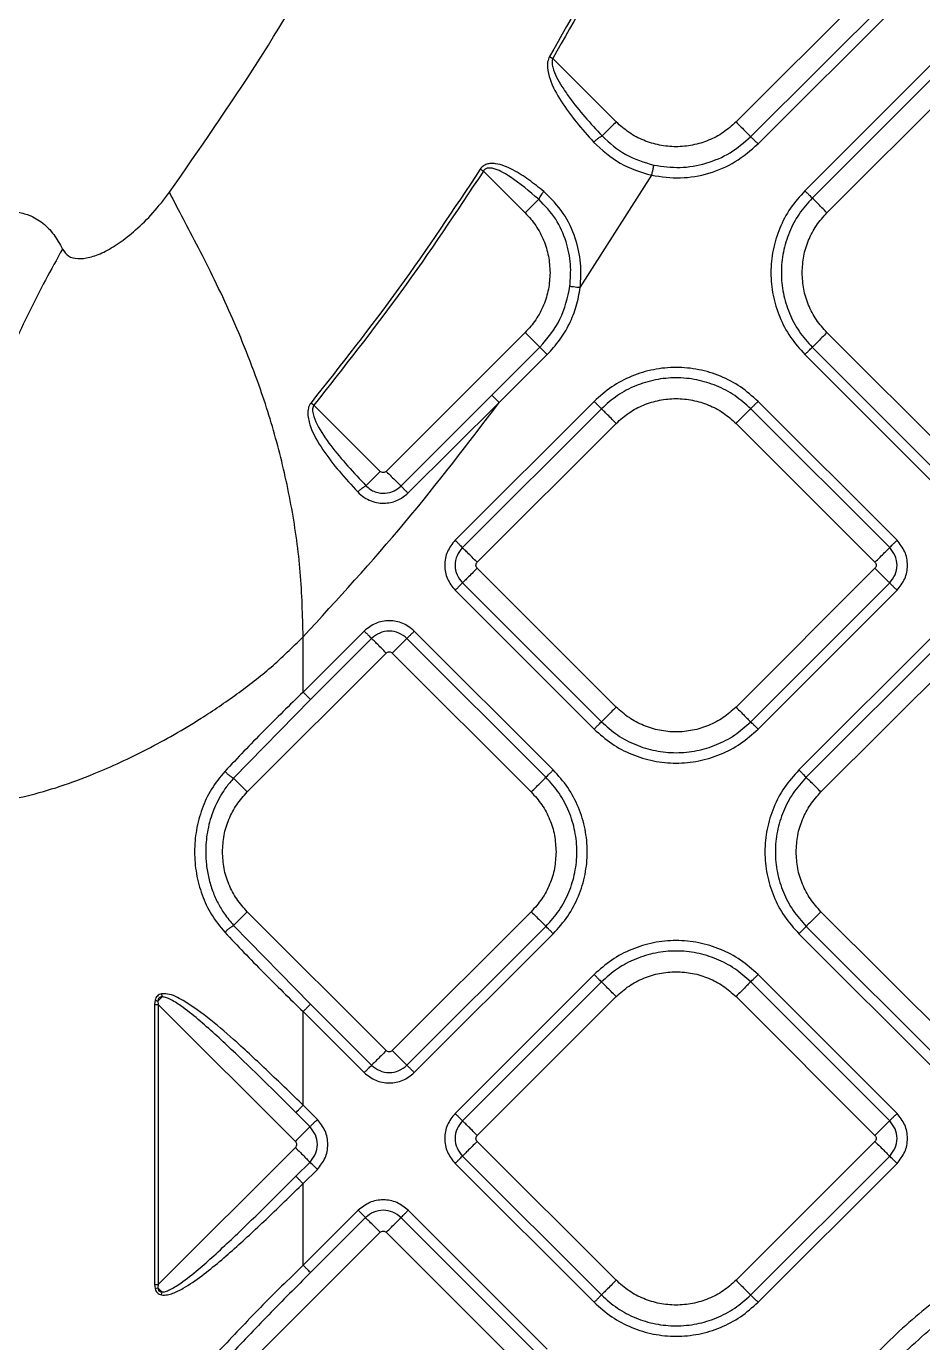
# Model space of a CAD drawing. Extents: x 939 to 1039, y 781 to 934.
# Drawn here: x 976.59 to 980.84, y 843.07 to 849.31 of the extents above; entities that cross this region are included whole.
import ezdxf

# ---------------------------------------------------------------- set-up
doc = ezdxf.new("R2010")
doc.units = 0
doc.header["$MEASUREMENT"] = 0
doc.layers.add('1', color=4, linetype='Continuous')

# ---------------------------------------------------------------- blocks, each defined once
blk = doc.blocks.new('Envoy')
at = {"layer": '1', "color": 3, "linetype": 'Continuous', "lineweight": 25}
for p, q in [((41.9641, 50.3456), (41.3052, 49.6867)), ((41.375, 49.617), (42.0338, 50.2758)), ((41.4098, 49.5822), (42.0686, 50.241)), ((40.421, 49.9966), (40.4362, 49.9877)), ((40.7371, 49.6867), (40.4362, 49.9877)), ((42.2907, 50.0189), (41.6319, 49.3601)), ((42.3256, 49.9841), (41.6667, 49.3253)), ((41.7364, 49.2555), (42.3953, 49.9144)), ((40.3059, 49.2555), (40.1079, 49.4535)), ((40.5669, 48.901), (40.9057, 49.4334)), ((40.3059, 48.6874), (39.647, 48.0285)), ((42.3953, 48.0286), (41.7364, 48.6874)), ((40.1479, 48.3899), (40.3756, 48.6176)), ((41.6667, 48.6177), (42.3256, 47.9588)), ((40.1827, 48.3551), (40.4105, 48.5828)), ((41.6319, 48.5828), (42.2907, 47.924)), ((39.2904, 48.3544), (39.3041, 48.3433)), ((39.6188, 48.0285), (39.3041, 48.3433)), ((39.7167, 47.9589), (40.1479, 48.3899)), ((39.75, 47.9254), (40.1827, 48.3551)), ((40.6325, 48.3608), (39.9737, 47.7019)), ((42.0686, 47.7019), (41.4098, 48.3608)), ((40.6674, 48.3259), (40.0085, 47.6671)), ((42.0338, 47.6671), (41.3749, 48.3259)), ((40.0782, 47.5973), (40.7371, 48.2562)), ((41.3052, 48.2562), (41.964, 47.5973)), ((40.7371, 46.9102), (40.0782, 47.5691)), ((41.964, 47.5691), (41.3052, 46.9102)), ((40.0085, 47.4993), (40.6674, 46.8405)), ((41.3749, 46.8405), (42.0338, 47.4993)), ((39.9737, 47.4645), (40.6325, 46.8056)), ((41.4098, 46.8056), (42.0686, 47.4645)), ((39.5427, 47.2709), (39.2532, 46.9815)), ((39.2532, 46.9815), (39.2532, 47.2433)), ((39.5776, 47.2361), (39.2881, 46.9466)), ((40.4041, 46.5773), (39.7453, 47.2361)), ((40.439, 46.6121), (39.7802, 47.2709)), ((42.2622, 47.2709), (41.6034, 46.6121)), ((42.297, 47.2361), (41.6382, 46.5772)), ((38.9884, 46.5075), (39.6473, 47.1664)), ((39.6756, 47.1664), (40.3344, 46.5075)), ((41.7079, 46.5075), (42.3668, 47.1663)), ((39.2881, 46.9466), (38.9234, 46.5726)), ((39.6473, 45.2806), (38.9884, 45.9394)), ((40.3344, 45.9394), (39.6756, 45.2806)), ((42.3668, 45.2805), (41.7079, 45.9394)), ((38.9234, 45.8744), (39.2881, 45.5003)), ((39.7453, 45.2108), (40.4041, 45.8697)), ((41.6382, 45.8696), (42.297, 45.2108)), ((39.7802, 45.176), (40.439, 45.8348)), ((41.6034, 45.8348), (42.2622, 45.176)), ((40.6325, 45.6413), (39.9737, 44.9825)), ((40.6674, 45.6064), (40.0086, 44.9476)), ((42.0338, 44.9476), (41.375, 45.6064)), ((42.0686, 44.9825), (41.4098, 45.6413)), ((38.5647, 45.5157), (38.5847, 45.5357)), ((40.0783, 44.8778), (40.7371, 45.5367)), ((41.3052, 45.5367), (41.9641, 44.8778)), ((38.5509, 45.5195), (38.5486, 45.4992)), ((38.5486, 45.4992), (38.5486, 44.1712)), ((38.5486, 45.4992), (38.5662, 45.4992)), ((38.5509, 45.5195), (38.5647, 45.5157)), ((38.5647, 45.5157), (38.5662, 45.4992)), ((38.5662, 45.4992), (38.5662, 44.1712)), ((39.2161, 44.8493), (38.5662, 45.4992)), ((39.2881, 45.5003), (39.5776, 45.2108)), ((39.2532, 45.0213), (39.2532, 45.4655)), ((39.2532, 45.4655), (39.5427, 45.176)), ((39.2858, 44.9191), (39.2184, 44.9865)), ((39.3206, 44.9539), (39.2532, 45.0213)), ((40.7371, 44.1907), (40.0783, 44.8496)), ((41.9641, 44.8496), (41.3052, 44.1907)), ((39.2161, 44.8211), (38.5662, 44.1712)), ((39.2184, 44.6839), (39.2858, 44.7513)), ((39.9737, 44.745), (40.6325, 44.0862)), ((40.0086, 44.7798), (40.6674, 44.121)), ((41.375, 44.121), (42.0338, 44.7798)), ((41.4098, 44.0862), (42.0686, 44.745)), ((39.2532, 44.6491), (39.3206, 44.7165)), ((39.2532, 44.262), (39.2532, 44.6491)), ((39.5142, 44.5229), (39.2532, 44.262)), ((39.549, 44.4881), (39.2881, 44.2271)), ((40.3756, 43.8292), (39.7168, 44.4881)), ((40.4105, 43.8641), (39.7517, 44.5229)), ((38.9599, 43.7595), (39.6188, 44.4183)), ((39.647, 44.4183), (40.3059, 43.7595)), ((38.5486, 44.1712), (38.5509, 44.1509)), ((38.5486, 44.1712), (38.5662, 44.1712)), ((38.5662, 44.1712), (38.5647, 44.1547)), ((38.5509, 44.1509), (38.5647, 44.1547)), ((38.5647, 44.1547), (38.5847, 44.1347)), ((38.5817, 44.121), (38.5847, 44.1347))]:
    blk.add_line(p, q, dxfattribs=at)
for radius in [1.7912, 1.7467]:
    blk.add_circle((43.7375, 42.346), radius, dxfattribs=at)
for points, knots in [([(38.6197, 49.3531), (38.7618, 49.5576), (39.0472, 49.9685), (39.4283, 50.6195), (39.7805, 51.294), (40.1023, 51.9914), (40.4281, 52.7831), (40.7485, 53.6727), (41.0592, 54.6609), (41.236, 55.332), (41.3248, 55.6692)], [0, 0, 0, 0, 0.108159, 0.217286, 0.327415, 0.438561, 0.550697, 0.698969, 0.848773, 1, 1, 1, 1]), ([(41.035, 51.1569), (40.9385, 50.9602), (40.7458, 50.5671), (40.5292, 50.1867), (40.421, 49.9966)], [0, 0, 0, 0, 0.500261, 1, 1, 1, 1]), ([(41.0508, 51.1493), (40.953, 50.9497), (40.76, 50.5562), (40.5431, 50.1754), (40.4362, 49.9877)], [0, 0, 0, 0, 0.507087, 1, 1, 1, 1]), ([(40.421, 49.9966), (40.4175, 49.9883), (40.4105, 49.9714), (40.4108, 49.934), (40.427, 49.8688), (40.4748, 49.782), (40.5471, 49.6842), (40.6024, 49.6221), (40.6303, 49.5908)], [0, 0, 0, 0, 0.054885, 0.111491, 0.229885, 0.479936, 0.738247, 1, 1, 1, 1]), ([(40.4362, 49.9877), (40.4353, 49.985), (40.4333, 49.9792), (40.4326, 49.9649), (40.4375, 49.9369), (40.4541, 49.8981), (40.4811, 49.8511), (40.525, 49.7878), (40.5884, 49.7096), (40.6428, 49.6501), (40.6704, 49.62)], [0, 0, 0, 0, 0.018781, 0.040386, 0.094465, 0.208059, 0.323375, 0.460659, 0.727252, 1, 1, 1, 1]), ([(40.7371, 49.6867), (40.7298, 49.6795), (40.7153, 49.6649), (40.6956, 49.6453), (40.6795, 49.6291), (40.6734, 49.623), (40.6704, 49.62)], [0, 0, 0, 0, 0.2499975, 0.4999956, 0.7499987, 1, 1, 1, 1]), ([(41.3052, 49.6867), (41.2856, 49.6692), (41.2463, 49.6341), (41.1758, 49.5974), (41.1001, 49.5742), (41.0212, 49.5665), (40.9423, 49.5742), (40.8666, 49.5974), (40.7961, 49.6341), (40.7568, 49.6692), (40.7371, 49.6867)], [0, 0, 0, 0, 0.125, 0.25, 0.375, 0.5, 0.624999, 0.75, 0.875, 1, 1, 1, 1]), ([(41.3052, 49.6867), (41.3135, 49.6785), (41.3301, 49.6619), (41.3517, 49.6402), (41.3683, 49.6236), (41.3728, 49.6192), (41.375, 49.617)], [0, 0, 0, 0, 0.250001, 0.499996, 0.749991, 1, 1, 1, 1]), ([(40.6303, 49.5908), (40.6342, 49.5943), (40.6422, 49.6014), (40.6538, 49.6103), (40.6639, 49.6172), (40.6682, 49.6191), (40.6704, 49.62)], [0, 0, 0, 0, 0.250001, 0.500005, 0.75002, 1, 1, 1, 1]), ([(40.6303, 49.5908), (40.67, 49.554), (40.7493, 49.4807), (40.8536, 49.4492), (40.9057, 49.4334)], [0, 0, 0, 0, 0.501149, 1, 1, 1, 1]), ([(40.6704, 49.62), (40.7059, 49.5875), (40.777, 49.5226), (40.8697, 49.4953), (40.916, 49.4816)], [0, 0, 0, 0, 0.500643, 1, 1, 1, 1]), ([(40.916, 49.4816), (40.9573, 49.4758), (41.0399, 49.4642), (41.164, 49.4865), (41.2804, 49.5351), (41.3434, 49.5897), (41.375, 49.617)], [0, 0, 0, 0, 0.25, 0.5, 0.75, 1, 1, 1, 1]), ([(41.4098, 49.5822), (41.4057, 49.5863), (41.3974, 49.5946), (41.3866, 49.6054), (41.3783, 49.6137), (41.3761, 49.6159), (41.375, 49.617)], [0, 0, 0, 0, 0.250008, 0.500003, 0.749999, 1, 1, 1, 1]), ([(40.9057, 49.4334), (40.951, 49.427), (41.0418, 49.4143), (41.1781, 49.4388), (41.3059, 49.4922), (41.3752, 49.5522), (41.4098, 49.5822)], [0, 0, 0, 0, 0.2499998, 0.5000002, 0.7499995, 1, 1, 1, 1]), ([(40.3937, 49.357), (40.3705, 49.3756), (40.3237, 49.413), (40.2492, 49.4607), (40.1875, 49.4872), (40.144, 49.4901), (40.1236, 49.4869), (40.1052, 49.4782), (40.0971, 49.468), (40.0931, 49.463)], [0, 0, 0, 0, 0.254848, 0.512242, 0.769457, 0.832031, 0.891749, 0.947448, 1, 1, 1, 1]), ([(40.37, 49.3196), (40.3263, 49.3569), (40.2619, 49.4121), (40.183, 49.4584), (40.1457, 49.4679), (40.1317, 49.4684), (40.1222, 49.4662), (40.1162, 49.4633), (40.1112, 49.459), (40.109, 49.4553), (40.1079, 49.4535)], [0, 0, 0, 0, 0.545899, 0.806432, 0.867636, 0.916452, 0.939221, 0.959942, 0.979763, 1, 1, 1, 1]), ([(40.9057, 49.4334), (40.9069, 49.4392), (40.9094, 49.4506), (40.9126, 49.4656), (40.915, 49.4771), (40.9157, 49.4801), (40.916, 49.4816)], [0, 0, 0, 0, 0.2500048, 0.4999995, 0.7499999, 1, 1, 1, 1]), ([(40.0931, 49.463), (39.9669, 49.2727), (39.7144, 48.8922), (39.4317, 48.5336), (39.2904, 48.3544)], [0, 0, 0, 0, 0.500136, 1, 1, 1, 1]), ([(40.1079, 49.4535), (39.9799, 49.2606), (39.727, 48.8796), (39.4439, 48.5205), (39.3041, 48.3433)], [0, 0, 0, 0, 0.50626, 1, 1, 1, 1]), ([(40.0931, 49.463), (40.0955, 49.4615), (40.1003, 49.4584), (40.1054, 49.4551), (40.1079, 49.4535)], [0, 0, 0, 0, 0.5000302, 1, 1, 1, 1]), ([(38.1119, 49.0837), (38.1206, 49.0713), (38.1374, 49.0472), (38.1833, 49.0353), (38.24, 49.0414), (38.3068, 49.0665), (38.3809, 49.1102), (38.4606, 49.173), (38.5436, 49.2546), (38.5939, 49.3198), (38.6197, 49.3531)], [0, 0, 0, 0, 0.126347, 0.246835, 0.366047, 0.484875, 0.604481, 0.729196, 0.861555, 1, 1, 1, 1]), ([(39.2532, 47.2433), (39.2506, 47.3458), (39.2452, 47.5511), (39.2024, 47.8561), (39.1357, 48.1547), (39.056, 48.4098), (38.9754, 48.6225), (38.9001, 48.7975), (38.8219, 48.9619), (38.7453, 49.1121), (38.6736, 49.2469), (38.6379, 49.3173), (38.6197, 49.3531)], [0, 0, 0, 0, 0.113755, 0.227911, 0.343536, 0.462065, 0.543622, 0.627844, 0.71531, 0.806472, 0.901482, 1, 1, 1, 1]), ([(40.3937, 49.357), (40.3909, 49.3534), (40.3852, 49.3462), (40.3781, 49.3358), (40.3726, 49.3264), (40.3709, 49.3219), (40.37, 49.3196)], [0, 0, 0, 0, 0.250001, 0.499985, 0.74999, 1, 1, 1, 1]), ([(40.5669, 48.901), (40.5691, 48.9394), (40.5736, 49.0185), (40.5462, 49.1391), (40.4909, 49.2604), (40.4269, 49.324), (40.3937, 49.357)], [0, 0, 0, 0, 0.225577, 0.46471, 0.72235, 1, 1, 1, 1]), ([(41.6319, 49.3601), (41.6079, 49.3332), (41.5599, 49.2795), (41.5096, 49.183), (41.4779, 49.0794), (41.4674, 48.9715), (41.4779, 48.8635), (41.5096, 48.76), (41.5599, 48.6635), (41.6079, 48.6097), (41.6319, 48.5828)], [0, 0, 0, 0, 0.125, 0.25, 0.375, 0.5, 0.625, 0.75, 0.875, 1, 1, 1, 1]), ([(41.6319, 49.3601), (41.636, 49.356), (41.6443, 49.3477), (41.6551, 49.3369), (41.6634, 49.3286), (41.6656, 49.3264), (41.6667, 49.3253)], [0, 0, 0, 0, 0.2500048, 0.4999999, 0.7500003, 1, 1, 1, 1]), ([(40.37, 49.3196), (40.3667, 49.3163), (40.36, 49.3097), (40.3444, 49.294), (40.326, 49.2756), (40.3126, 49.2622), (40.3059, 49.2555)], [0, 0, 0, 0, 0.249997, 0.499998, 0.750001, 1, 1, 1, 1]), ([(40.518, 48.9073), (40.5204, 48.942), (40.5253, 49.0132), (40.5023, 49.122), (40.4547, 49.2311), (40.3989, 49.2894), (40.37, 49.3196)], [0, 0, 0, 0, 0.2277302, 0.4678848, 0.7249652, 1, 1, 1, 1]), ([(41.6667, 49.3253), (41.6449, 49.3008), (41.6012, 49.2518), (41.5554, 49.164), (41.5266, 49.0697), (41.517, 48.9715), (41.5266, 48.8732), (41.5554, 48.7789), (41.6012, 48.6911), (41.6449, 48.6422), (41.6667, 48.6177)], [0, 0, 0, 0, 0.125, 0.25, 0.375, 0.5, 0.625, 0.75, 0.875, 1, 1, 1, 1]), ([(41.7364, 49.2555), (41.7282, 49.2638), (41.7116, 49.2804), (41.69, 49.302), (41.6734, 49.3186), (41.6689, 49.323), (41.6667, 49.3253)], [0, 0, 0, 0, 0.2500016, 0.4999978, 0.7499911, 1, 1, 1, 1]), ([(36.7227, 48.5921), (36.778, 48.6371), (36.889, 48.7273), (37.0572, 48.8581), (37.2094, 48.9695), (37.3422, 49.0589), (37.4554, 49.1279), (37.5621, 49.1843), (37.6604, 49.226), (37.7486, 49.2524), (37.8267, 49.264), (37.8953, 49.2614), (37.9612, 49.2443), (38.0211, 49.209), (38.0734, 49.1546), (38.0991, 49.1073), (38.1119, 49.0837)], [0, 0, 0, 0, 0.087695, 0.175969, 0.263003, 0.325408, 0.386778, 0.448238, 0.509367, 0.569604, 0.62998, 0.691095, 0.752819, 0.835306, 0.917602, 1, 1, 1, 1]), ([(40.3059, 49.2555), (40.3234, 49.2359), (40.3585, 49.1966), (40.395, 49.126), (40.4191, 49.0503), (40.4221, 48.9977), (40.4235, 48.9714)], [0, 0, 0, 0, 0.249999, 0.5, 0.75, 1, 1, 1, 1]), ([(41.6188, 48.9715), (41.6203, 48.9978), (41.6232, 49.0504), (41.6473, 49.1261), (41.6838, 49.1966), (41.7189, 49.2359), (41.7364, 49.2555)], [0, 0, 0, 0, 0.25, 0.5, 0.75, 1, 1, 1, 1]), ([(38.1119, 49.0837), (38.0578, 48.9853), (37.9502, 48.7893), (37.8141, 48.4754), (37.6993, 48.1533), (37.5966, 47.7902), (37.5139, 47.385), (37.4569, 46.9381), (37.4498, 46.6385), (37.4462, 46.4894)], [0, 0, 0, 0, 0.131994, 0.26281, 0.390742, 0.516014, 0.67964, 0.840565, 1, 1, 1, 1]), ([(40.4235, 48.9714), (40.4221, 48.9451), (40.4191, 48.8925), (40.395, 48.8168), (40.3585, 48.7463), (40.3234, 48.707), (40.3059, 48.6874)], [0, 0, 0, 0, 0.25, 0.5, 0.750001, 1, 1, 1, 1]), ([(41.7364, 48.6874), (41.7189, 48.7071), (41.6838, 48.7463), (41.6473, 48.8169), (41.6232, 48.8926), (41.6203, 48.9452), (41.6188, 48.9715)], [0, 0, 0, 0, 0.25, 0.5, 0.75, 1, 1, 1, 1]), ([(40.3756, 48.6176), (40.4113, 48.66), (40.4828, 48.7448), (40.5063, 48.8531), (40.518, 48.9073)], [0, 0, 0, 0, 0.5, 1, 1, 1, 1]), ([(40.518, 48.9073), (40.5196, 48.9071), (40.5227, 48.9067), (40.5343, 48.9052), (40.5495, 48.9032), (40.5611, 48.9017), (40.5669, 48.901)], [0, 0, 0, 0, 0.2499983, 0.499999, 0.7499947, 1, 1, 1, 1]), ([(40.4105, 48.5828), (40.4307, 48.6051), (40.4713, 48.6496), (40.517, 48.728), (40.5511, 48.812), (40.5617, 48.8713), (40.5669, 48.901)], [0, 0, 0, 0, 0.25, 0.5, 0.75, 1, 1, 1, 1]), ([(40.3059, 48.6874), (40.3142, 48.6791), (40.3307, 48.6625), (40.3524, 48.6409), (40.369, 48.6243), (40.3734, 48.6199), (40.3756, 48.6176)], [0, 0, 0, 0, 0.249998, 0.499995, 0.749989, 1, 1, 1, 1]), ([(41.7364, 48.6874), (41.7282, 48.6791), (41.7116, 48.6626), (41.69, 48.6409), (41.6734, 48.6243), (41.6689, 48.6199), (41.6667, 48.6177)], [0, 0, 0, 0, 0.25, 0.499998, 0.749991, 1, 1, 1, 1]), ([(40.4105, 48.5828), (40.4063, 48.5869), (40.3981, 48.5952), (40.3872, 48.606), (40.3789, 48.6143), (40.3767, 48.6165), (40.3756, 48.6176)], [0, 0, 0, 0, 0.2500059, 0.4999996, 0.7499992, 1, 1, 1, 1]), ([(41.6319, 48.5828), (41.636, 48.587), (41.6443, 48.5952), (41.6551, 48.6061), (41.6634, 48.6144), (41.6656, 48.6166), (41.6667, 48.6177)], [0, 0, 0, 0, 0.2500024, 0.499998, 0.7499988, 1, 1, 1, 1]), ([(41.4098, 48.3608), (41.3829, 48.3847), (41.3291, 48.4327), (41.2327, 48.483), (41.1291, 48.5147), (41.0211, 48.5253), (40.9132, 48.5147), (40.8096, 48.483), (40.7131, 48.4327), (40.6594, 48.3847), (40.6325, 48.3608)], [0, 0, 0, 0, 0.125, 0.25, 0.375, 0.5, 0.625, 0.75, 0.875, 1, 1, 1, 1]), ([(41.3749, 48.3259), (41.3505, 48.3477), (41.3015, 48.3914), (41.2137, 48.4372), (41.1194, 48.466), (41.0211, 48.4756), (40.9229, 48.466), (40.8286, 48.4372), (40.7408, 48.3914), (40.6918, 48.3477), (40.6674, 48.3259)], [0, 0, 0, 0, 0.1249996, 0.2500002, 0.3749999, 0.4999997, 0.6250002, 0.7499999, 0.8749998, 1, 1, 1, 1]), ([(39.2532, 47.2433), (39.4167, 47.422), (39.743, 47.7788), (40.0363, 48.1632), (40.1827, 48.3551)], [0, 0, 0, 0, 0.500875, 1, 1, 1, 1]), ([(39.2904, 48.3544), (39.2877, 48.3505), (39.2823, 48.3428), (39.2762, 48.3245), (39.2738, 48.2898), (39.2918, 48.22), (39.3445, 48.1294), (39.4233, 48.0279), (39.4823, 47.9633), (39.5119, 47.931)], [0, 0, 0, 0, 0.027146, 0.054712, 0.111705, 0.232114, 0.484717, 0.741871, 1, 1, 1, 1]), ([(39.3041, 48.3433), (39.3026, 48.3407), (39.2994, 48.3354), (39.2969, 48.3209), (39.3007, 48.2913), (39.3272, 48.2305), (39.4079, 48.114), (39.4931, 48.0226), (39.5509, 47.9607)], [0, 0, 0, 0, 0.01834, 0.039085, 0.091767, 0.206851, 0.462815, 1, 1, 1, 1]), ([(40.1827, 48.3551), (40.1786, 48.3592), (40.1703, 48.3675), (40.1595, 48.3783), (40.1512, 48.3866), (40.149, 48.3888), (40.1479, 48.3899)], [0, 0, 0, 0, 0.250006, 0.499997, 0.749999, 1, 1, 1, 1]), ([(40.6325, 48.3608), (40.6366, 48.3566), (40.6449, 48.3483), (40.6557, 48.3375), (40.664, 48.3292), (40.6663, 48.327), (40.6674, 48.3259)], [0, 0, 0, 0, 0.250003, 0.499999, 0.75, 1, 1, 1, 1]), ([(40.7371, 48.2562), (40.7567, 48.2737), (40.796, 48.3088), (40.8666, 48.3455), (40.9422, 48.3687), (41.0211, 48.3764), (41.1001, 48.3687), (41.1757, 48.3455), (41.2463, 48.3088), (41.2856, 48.2737), (41.3052, 48.2562)], [0, 0, 0, 0, 0.125, 0.250001, 0.375, 0.5, 0.625, 0.75, 0.875, 1, 1, 1, 1]), ([(41.4098, 48.3608), (41.4057, 48.3566), (41.3974, 48.3483), (41.3866, 48.3375), (41.3783, 48.3292), (41.376, 48.327), (41.3749, 48.3259)], [0, 0, 0, 0, 0.2500024, 0.499998, 0.7499988, 1, 1, 1, 1]), ([(40.7371, 48.2562), (40.7288, 48.2644), (40.7123, 48.281), (40.6906, 48.3027), (40.674, 48.3193), (40.6696, 48.3237), (40.6674, 48.3259)], [0, 0, 0, 0, 0.249998, 0.4999962, 0.7499893, 1, 1, 1, 1]), ([(41.3052, 48.2562), (41.3135, 48.2644), (41.33, 48.281), (41.3517, 48.3027), (41.3683, 48.3193), (41.3727, 48.3237), (41.3749, 48.3259)], [0, 0, 0, 0, 0.25, 0.499998, 0.749991, 1, 1, 1, 1]), ([(39.6188, 48.0285), (39.6112, 48.0209), (39.596, 48.0058), (39.5757, 47.9855), (39.5593, 47.9691), (39.5537, 47.9635), (39.5509, 47.9607)], [0, 0, 0, 0, 0.2499967, 0.4999944, 0.7500052, 1, 1, 1, 1]), ([(39.647, 48.0285), (39.645, 48.0269), (39.6408, 48.0236), (39.6329, 48.0222), (39.625, 48.0236), (39.6208, 48.0269), (39.6188, 48.0285)], [0, 0, 0, 0, 0.25023, 0.499982, 0.74977, 1, 1, 1, 1]), ([(39.647, 48.0285), (39.6553, 48.0203), (39.6717, 48.0039), (39.6933, 47.9823), (39.7098, 47.9657), (39.7144, 47.9612), (39.7167, 47.9589)], [0, 0, 0, 0, 0.250003, 0.500003, 0.75001, 1, 1, 1, 1]), ([(39.5119, 47.931), (39.5159, 47.9346), (39.524, 47.9419), (39.5354, 47.9511), (39.5451, 47.958), (39.549, 47.9598), (39.5509, 47.9607)], [0, 0, 0, 0, 0.2499933, 0.4999806, 0.7499934, 1, 1, 1, 1]), ([(39.5119, 47.931), (39.5214, 47.9221), (39.5402, 47.9045), (39.5745, 47.8876), (39.6094, 47.8784), (39.6532, 47.8767), (39.7042, 47.8885), (39.7351, 47.9134), (39.75, 47.9254)], [0, 0, 0, 0, 0.147936, 0.292211, 0.428381, 0.555473, 0.785926, 1, 1, 1, 1]), ([(39.5509, 47.9607), (39.5574, 47.9546), (39.5704, 47.9424), (39.5942, 47.931), (39.6185, 47.9249), (39.649, 47.924), (39.6846, 47.9329), (39.7062, 47.9505), (39.7167, 47.9589)], [0, 0, 0, 0, 0.145498, 0.289386, 0.425301, 0.55086, 0.783687, 1, 1, 1, 1]), ([(39.75, 47.9254), (39.746, 47.9294), (39.7381, 47.9373), (39.7278, 47.9477), (39.7199, 47.9556), (39.7177, 47.9578), (39.7167, 47.9589)], [0, 0, 0, 0, 0.249992, 0.499989, 0.749995, 1, 1, 1, 1]), ([(39.9737, 47.7019), (39.96, 47.6846), (39.9325, 47.6498), (39.9205, 47.5832), (39.9325, 47.5166), (39.96, 47.4818), (39.9737, 47.4645)], [0, 0, 0, 0, 0.250066, 0.499982, 0.749929, 1, 1, 1, 1]), ([(39.9737, 47.7019), (39.9778, 47.6978), (39.9861, 47.6895), (39.9969, 47.6787), (40.0052, 47.6704), (40.0074, 47.6682), (40.0085, 47.6671)], [0, 0, 0, 0, 0.250006, 0.5, 0.750003, 1, 1, 1, 1]), ([(40.0085, 47.6671), (39.9989, 47.6548), (39.9795, 47.6303), (39.9709, 47.5832), (39.9795, 47.5361), (39.9989, 47.5116), (40.0085, 47.4993)], [0, 0, 0, 0, 0.24986, 0.499985, 0.750122, 1, 1, 1, 1]), ([(40.0782, 47.5973), (40.07, 47.6056), (40.0534, 47.6222), (40.0318, 47.6438), (40.0152, 47.6604), (40.0107, 47.6648), (40.0085, 47.6671)], [0, 0, 0, 0, 0.250003, 0.5, 0.74999, 1, 1, 1, 1]), ([(41.964, 47.5973), (41.9723, 47.6056), (41.9889, 47.6222), (42.0105, 47.6438), (42.0271, 47.6604), (42.0316, 47.6648), (42.0338, 47.6671)], [0, 0, 0, 0, 0.25, 0.499998, 0.749991, 1, 1, 1, 1]), ([(42.0686, 47.7019), (42.0645, 47.6978), (42.0562, 47.6895), (42.0454, 47.6787), (42.0371, 47.6704), (42.0349, 47.6682), (42.0338, 47.6671)], [0, 0, 0, 0, 0.250001, 0.5, 0.75, 1, 1, 1, 1]), ([(42.0338, 47.4993), (42.0434, 47.5116), (42.0628, 47.5361), (42.0714, 47.5832), (42.0628, 47.6303), (42.0434, 47.6548), (42.0338, 47.6671)], [0, 0, 0, 0, 0.249861, 0.499985, 0.750122, 1, 1, 1, 1]), ([(42.0686, 47.4645), (42.0823, 47.4818), (42.1098, 47.5166), (42.1218, 47.5832), (42.1098, 47.6498), (42.0823, 47.6846), (42.0686, 47.7019)], [0, 0, 0, 0, 0.250067, 0.499983, 0.749929, 1, 1, 1, 1]), ([(40.0782, 47.5691), (40.0766, 47.5711), (40.0734, 47.5753), (40.0719, 47.5832), (40.0734, 47.5911), (40.0766, 47.5953), (40.0782, 47.5973)], [0, 0, 0, 0, 0.250229, 0.5, 0.749771, 1, 1, 1, 1]), ([(41.964, 47.5973), (41.9657, 47.5953), (41.9689, 47.5911), (41.9704, 47.5832), (41.9689, 47.5753), (41.9657, 47.5711), (41.964, 47.5691)], [0, 0, 0, 0, 0.250231, 0.5, 0.749769, 1, 1, 1, 1]), ([(40.0782, 47.5691), (40.07, 47.5608), (40.0534, 47.5442), (40.0318, 47.5226), (40.0152, 47.506), (40.0107, 47.5015), (40.0085, 47.4993)], [0, 0, 0, 0, 0.250003, 0.5, 0.74999, 1, 1, 1, 1]), ([(42.0338, 47.4993), (42.0316, 47.5015), (42.0271, 47.506), (42.0105, 47.5226), (41.9889, 47.5442), (41.9723, 47.5608), (41.964, 47.5691)], [0, 0, 0, 0, 0.250009, 0.500002, 0.75, 1, 1, 1, 1]), ([(39.9737, 47.4645), (39.9778, 47.4686), (39.9861, 47.4769), (39.9969, 47.4877), (40.0052, 47.496), (40.0074, 47.4982), (40.0085, 47.4993)], [0, 0, 0, 0, 0.250007, 0.5, 0.750003, 1, 1, 1, 1]), ([(42.0338, 47.4993), (42.0349, 47.4982), (42.0371, 47.496), (42.0454, 47.4877), (42.0562, 47.4769), (42.0645, 47.4686), (42.0686, 47.4645)], [0, 0, 0, 0, 0.25, 0.5, 0.749998, 1, 1, 1, 1]), ([(39.7802, 47.2709), (39.7628, 47.2847), (39.7281, 47.3121), (39.6614, 47.3241), (39.5948, 47.3121), (39.56, 47.2847), (39.5427, 47.2709)], [0, 0, 0, 0, 0.250069, 0.499984, 0.749929, 1, 1, 1, 1]), ([(37.4462, 46.4894), (37.4697, 46.4806), (37.5165, 46.4631), (37.601, 46.4513), (37.6943, 46.4498), (37.8076, 46.4604), (37.9424, 46.4865), (38.099, 46.5317), (38.289, 46.6021), (38.5148, 46.7066), (38.7433, 46.8372), (38.9397, 46.9706), (39.1042, 47.097), (39.2033, 47.1943), (39.2532, 47.2433)], [0, 0, 0, 0, 0.064565, 0.128261, 0.191609, 0.254515, 0.337588, 0.419783, 0.501227, 0.623227, 0.747624, 0.831483, 0.915164, 1, 1, 1, 1]), ([(39.5427, 47.2709), (39.5468, 47.2668), (39.5551, 47.2585), (39.5659, 47.2477), (39.5742, 47.2394), (39.5764, 47.2372), (39.5776, 47.2361)], [0, 0, 0, 0, 0.250002, 0.5, 0.75, 1, 1, 1, 1]), ([(39.7453, 47.2361), (39.733, 47.2458), (39.7085, 47.2651), (39.6614, 47.2737), (39.6144, 47.2651), (39.5898, 47.2458), (39.5776, 47.2361)], [0, 0, 0, 0, 0.249859, 0.499982, 0.750123, 1, 1, 1, 1]), ([(39.6473, 47.1664), (39.639, 47.1746), (39.6224, 47.1912), (39.6008, 47.2129), (39.5842, 47.2295), (39.5798, 47.2339), (39.5776, 47.2361)], [0, 0, 0, 0, 0.249997, 0.499995, 0.74999, 1, 1, 1, 1]), ([(39.6756, 47.1664), (39.6838, 47.1746), (39.7004, 47.1912), (39.722, 47.2129), (39.7386, 47.2295), (39.7431, 47.2339), (39.7453, 47.2361)], [0, 0, 0, 0, 0.250003, 0.5, 0.74999, 1, 1, 1, 1]), ([(39.7802, 47.2709), (39.776, 47.2668), (39.7677, 47.2585), (39.7569, 47.2477), (39.7486, 47.2394), (39.7464, 47.2372), (39.7453, 47.2361)], [0, 0, 0, 0, 0.250011, 0.500006, 0.750003, 1, 1, 1, 1]), ([(39.6473, 47.1664), (39.6494, 47.168), (39.6535, 47.1713), (39.6614, 47.1727), (39.6693, 47.1713), (39.6735, 47.168), (39.6756, 47.1664)], [0, 0, 0, 0, 0.25024, 0.499997, 0.749792, 1, 1, 1, 1]), ([(39.2532, 46.9815), (39.1899, 46.9197), (39.0633, 46.7962), (38.9422, 46.6688), (38.8816, 46.6051)], [0, 0, 0, 0, 0.499753, 1, 1, 1, 1]), ([(39.2881, 46.9466), (39.287, 46.9477), (39.2848, 46.9499), (39.2765, 46.9582), (39.2656, 46.9691), (39.2574, 46.9773), (39.2532, 46.9815)], [0, 0, 0, 0, 0.250001, 0.500004, 0.749994, 1, 1, 1, 1]), ([(40.7371, 46.9102), (40.7288, 46.9019), (40.7123, 46.8854), (40.6906, 46.8637), (40.674, 46.8471), (40.6696, 46.8427), (40.6674, 46.8405)], [0, 0, 0, 0, 0.2499986, 0.499996, 0.7499894, 1, 1, 1, 1]), ([(41.3052, 46.9102), (41.2856, 46.8927), (41.2463, 46.8576), (41.1757, 46.8209), (41.1001, 46.7977), (41.0211, 46.79), (40.9422, 46.7977), (40.8666, 46.8209), (40.796, 46.8576), (40.7567, 46.8927), (40.7371, 46.9102)], [0, 0, 0, 0, 0.125, 0.25, 0.375, 0.5, 0.625, 0.749999, 0.875, 1, 1, 1, 1]), ([(41.3052, 46.9102), (41.3135, 46.9019), (41.33, 46.8854), (41.3517, 46.8637), (41.3683, 46.8471), (41.3727, 46.8427), (41.3749, 46.8405)], [0, 0, 0, 0, 0.250001, 0.499998, 0.749991, 1, 1, 1, 1]), ([(40.6325, 46.8056), (40.6366, 46.8098), (40.6449, 46.8181), (40.6557, 46.8289), (40.664, 46.8372), (40.6663, 46.8394), (40.6674, 46.8405)], [0, 0, 0, 0, 0.2500041, 0.4999994, 0.750001, 1, 1, 1, 1]), ([(40.6325, 46.8056), (40.6594, 46.7816), (40.7131, 46.7337), (40.8096, 46.6834), (40.9132, 46.6517), (41.0211, 46.6411), (41.1291, 46.6517), (41.2327, 46.6834), (41.3291, 46.7337), (41.3829, 46.7816), (41.4098, 46.8056)], [0, 0, 0, 0, 0.1249999, 0.25, 0.375, 0.5, 0.625, 0.75, 0.8750001, 1, 1, 1, 1]), ([(40.6674, 46.8405), (40.6918, 46.8187), (40.7408, 46.775), (40.8286, 46.7292), (40.9229, 46.7004), (41.0211, 46.6908), (41.1194, 46.7004), (41.2137, 46.7292), (41.3015, 46.775), (41.3505, 46.8187), (41.3749, 46.8405)], [0, 0, 0, 0, 0.125, 0.25, 0.375, 0.5, 0.625, 0.75, 0.875, 1, 1, 1, 1]), ([(41.4098, 46.8056), (41.4057, 46.8098), (41.3974, 46.8181), (41.3866, 46.8289), (41.3783, 46.8372), (41.376, 46.8394), (41.3749, 46.8405)], [0, 0, 0, 0, 0.250004, 0.499998, 0.749999, 1, 1, 1, 1]), ([(38.8816, 46.6051), (38.8595, 46.578), (38.8154, 46.524), (38.7713, 46.4286), (38.7443, 46.3276), (38.7355, 46.2235), (38.7443, 46.1193), (38.7713, 46.0184), (38.8154, 45.9229), (38.8595, 45.8689), (38.8816, 45.8419)], [0, 0, 0, 0, 0.1259342, 0.2511357, 0.3757568, 0.4999987, 0.6242495, 0.7488604, 0.8740576, 1, 1, 1, 1]), ([(38.8816, 46.6051), (38.8857, 46.6014), (38.8937, 46.5941), (38.9057, 46.5843), (38.9164, 46.5765), (38.9211, 46.5739), (38.9234, 46.5726)], [0, 0, 0, 0, 0.250005, 0.5000115, 0.7500077, 1, 1, 1, 1]), ([(40.439, 46.6121), (40.4348, 46.608), (40.4266, 46.5997), (40.4157, 46.5889), (40.4074, 46.5806), (40.4052, 46.5784), (40.4041, 46.5773)], [0, 0, 0, 0, 0.250009, 0.5000032, 0.75, 1, 1, 1, 1]), ([(40.439, 45.8348), (40.463, 45.8617), (40.5109, 45.9155), (40.5612, 46.012), (40.5929, 46.1155), (40.6035, 46.2235), (40.5929, 46.3314), (40.5612, 46.435), (40.5109, 46.5315), (40.463, 46.5852), (40.439, 46.6121)], [0, 0, 0, 0, 0.125, 0.25, 0.375, 0.5, 0.625, 0.75, 0.875, 1, 1, 1, 1]), ([(41.6034, 46.6121), (41.5794, 46.5852), (41.5314, 46.5314), (41.4811, 46.4349), (41.4494, 46.3314), (41.4389, 46.2234), (41.4494, 46.1155), (41.4811, 46.0119), (41.5314, 45.9154), (41.5794, 45.8617), (41.6034, 45.8348)], [0, 0, 0, 0, 0.1250002, 0.25, 0.375, 0.5, 0.625, 0.75, 0.8749998, 1, 1, 1, 1]), ([(41.6034, 46.6121), (41.6075, 46.6079), (41.6158, 46.5997), (41.6266, 46.5888), (41.6349, 46.5805), (41.6371, 46.5783), (41.6382, 46.5772)], [0, 0, 0, 0, 0.2500041, 0.4999994, 0.750001, 1, 1, 1, 1]), ([(38.9234, 46.5726), (38.9113, 46.5586), (38.8906, 46.5346), (38.864, 46.4942), (38.8424, 46.4547), (38.8172, 46.3952), (38.7965, 46.3185), (38.7894, 46.234), (38.7935, 46.1611), (38.8044, 46.098), (38.8229, 46.0367), (38.8482, 45.98), (38.8804, 45.9251), (38.9082, 45.8923), (38.9234, 45.8744)], [0, 0, 0, 0, 0.072751, 0.12458, 0.190163, 0.249516, 0.378223, 0.499942, 0.580402, 0.663867, 0.750555, 0.831051, 0.907675, 1, 1, 1, 1]), ([(38.9234, 46.5726), (38.9267, 46.5693), (38.9331, 46.5628), (38.949, 46.547), (38.9678, 46.5282), (38.9816, 46.5144), (38.9884, 46.5075)], [0, 0, 0, 0, 0.2499938, 0.5000034, 0.7500036, 1, 1, 1, 1]), ([(40.3344, 46.5075), (40.3427, 46.5158), (40.3592, 46.5324), (40.3809, 46.554), (40.3975, 46.5706), (40.4019, 46.575), (40.4041, 46.5773)], [0, 0, 0, 0, 0.250001, 0.499996, 0.749991, 1, 1, 1, 1]), ([(40.4041, 45.8697), (40.426, 45.8942), (40.4696, 45.9431), (40.5154, 46.0309), (40.5443, 46.1252), (40.5539, 46.2235), (40.5443, 46.3217), (40.5154, 46.416), (40.4696, 46.5038), (40.426, 46.5528), (40.4041, 46.5773)], [0, 0, 0, 0, 0.125, 0.25, 0.375, 0.5, 0.625, 0.75, 0.875, 1, 1, 1, 1]), ([(41.6382, 46.5772), (41.6164, 46.5528), (41.5727, 46.5038), (41.5269, 46.416), (41.4981, 46.3217), (41.4885, 46.2234), (41.4981, 46.1252), (41.5269, 46.0309), (41.5727, 45.9431), (41.6164, 45.8941), (41.6382, 45.8696)], [0, 0, 0, 0, 0.1249998, 0.2499999, 0.375, 0.5, 0.625, 0.7500001, 0.8750003, 1, 1, 1, 1]), ([(41.7079, 46.5075), (41.6997, 46.5158), (41.6831, 46.5323), (41.6614, 46.554), (41.6448, 46.5706), (41.6404, 46.575), (41.6382, 46.5772)], [0, 0, 0, 0, 0.249998, 0.499996, 0.749989, 1, 1, 1, 1]), ([(38.8708, 46.2235), (38.8723, 46.2498), (38.8752, 46.3024), (38.8993, 46.3781), (38.9358, 46.4486), (38.9709, 46.4879), (38.9884, 46.5075)], [0, 0, 0, 0, 0.25, 0.500001, 0.750001, 1, 1, 1, 1]), ([(40.3344, 46.5075), (40.3519, 46.4879), (40.387, 46.4486), (40.4236, 46.3781), (40.4476, 46.3024), (40.4506, 46.2498), (40.4521, 46.2235)], [0, 0, 0, 0, 0.25, 0.5, 0.75, 1, 1, 1, 1]), ([(41.5903, 46.2234), (41.5918, 46.2497), (41.5947, 46.3023), (41.6188, 46.378), (41.6553, 46.4486), (41.6904, 46.4879), (41.7079, 46.5075)], [0, 0, 0, 0, 0.25, 0.500001, 0.750001, 1, 1, 1, 1]), ([(38.9884, 45.9394), (38.9709, 45.9591), (38.9358, 45.9983), (38.8993, 46.0689), (38.8752, 46.1446), (38.8723, 46.1972), (38.8708, 46.2235)], [0, 0, 0, 0, 0.249999, 0.5, 0.75, 1, 1, 1, 1]), ([(40.4521, 46.2235), (40.4506, 46.1972), (40.4476, 46.1446), (40.4236, 46.0689), (40.387, 45.9983), (40.3519, 45.9591), (40.3344, 45.9394)], [0, 0, 0, 0, 0.25, 0.5, 0.75, 1, 1, 1, 1]), ([(41.7079, 45.9394), (41.6904, 45.959), (41.6553, 45.9983), (41.6188, 46.0688), (41.5947, 46.1445), (41.5918, 46.1971), (41.5903, 46.2234)], [0, 0, 0, 0, 0.249999, 0.499999, 0.75, 1, 1, 1, 1]), ([(38.9884, 45.9394), (38.9816, 45.9325), (38.9678, 45.9188), (38.949, 45.9), (38.9331, 45.8841), (38.9267, 45.8776), (38.9234, 45.8744)], [0, 0, 0, 0, 0.249997, 0.499997, 0.750006, 1, 1, 1, 1]), ([(40.3344, 45.9394), (40.3427, 45.9311), (40.3592, 45.9146), (40.3809, 45.8929), (40.3975, 45.8763), (40.4019, 45.8719), (40.4041, 45.8697)], [0, 0, 0, 0, 0.2500007, 0.4999956, 0.7499907, 1, 1, 1, 1]), ([(41.7079, 45.9394), (41.6997, 45.9311), (41.6831, 45.9145), (41.6614, 45.8929), (41.6448, 45.8763), (41.6404, 45.8719), (41.6382, 45.8696)], [0, 0, 0, 0, 0.249998, 0.499996, 0.749989, 1, 1, 1, 1]), ([(38.8816, 45.8419), (38.8857, 45.8455), (38.8937, 45.8529), (38.9057, 45.8626), (38.9164, 45.8705), (38.9211, 45.8731), (38.9234, 45.8744)], [0, 0, 0, 0, 0.250005, 0.500011, 0.750008, 1, 1, 1, 1]), ([(40.439, 45.8348), (40.4348, 45.839), (40.4266, 45.8472), (40.4157, 45.8581), (40.4074, 45.8664), (40.4052, 45.8686), (40.4041, 45.8697)], [0, 0, 0, 0, 0.250009, 0.500003, 0.75, 1, 1, 1, 1]), ([(41.6034, 45.8348), (41.6075, 45.8389), (41.6158, 45.8472), (41.6266, 45.858), (41.6349, 45.8663), (41.6371, 45.8685), (41.6382, 45.8696)], [0, 0, 0, 0, 0.250004, 0.5, 0.750001, 1, 1, 1, 1]), ([(38.8816, 45.8419), (38.9422, 45.7781), (39.0633, 45.6507), (39.1899, 45.5272), (39.2532, 45.4655)], [0, 0, 0, 0, 0.500257, 1, 1, 1, 1]), ([(41.4098, 45.6413), (41.3829, 45.6653), (41.3292, 45.7132), (41.2327, 45.7635), (41.1291, 45.7952), (41.0212, 45.8058), (40.9132, 45.7952), (40.8097, 45.7635), (40.7132, 45.7132), (40.6594, 45.6653), (40.6325, 45.6413)], [0, 0, 0, 0, 0.125, 0.25, 0.375, 0.5, 0.625, 0.75, 0.875, 1, 1, 1, 1]), ([(41.375, 45.6064), (41.3505, 45.6282), (41.3016, 45.6719), (41.2137, 45.7177), (41.1195, 45.7465), (41.0212, 45.7561), (40.9229, 45.7465), (40.8286, 45.7177), (40.7408, 45.6719), (40.6919, 45.6282), (40.6674, 45.6064)], [0, 0, 0, 0, 0.125, 0.25, 0.375, 0.5, 0.625, 0.75, 0.875, 1, 1, 1, 1]), ([(40.6325, 45.6413), (40.6367, 45.6371), (40.6449, 45.6288), (40.6558, 45.618), (40.6641, 45.6097), (40.6663, 45.6075), (40.6674, 45.6064)], [0, 0, 0, 0, 0.250005, 0.500001, 0.749999, 1, 1, 1, 1]), ([(40.7371, 45.5367), (40.7288, 45.545), (40.7123, 45.5615), (40.6906, 45.5832), (40.674, 45.5998), (40.6696, 45.6042), (40.6674, 45.6064)], [0, 0, 0, 0, 0.249998, 0.499996, 0.749989, 1, 1, 1, 1]), ([(40.7371, 45.5367), (40.7568, 45.5542), (40.7961, 45.5893), (40.8666, 45.626), (40.9423, 45.6492), (41.0212, 45.6569), (41.1001, 45.6492), (41.1758, 45.626), (41.2463, 45.5893), (41.2856, 45.5542), (41.3052, 45.5367)], [0, 0, 0, 0, 0.125, 0.25, 0.375001, 0.5, 0.625, 0.75, 0.875, 1, 1, 1, 1]), ([(41.375, 45.6064), (41.3728, 45.6042), (41.3683, 45.5998), (41.3517, 45.5832), (41.3301, 45.5615), (41.3135, 45.545), (41.3052, 45.5367)], [0, 0, 0, 0, 0.250009, 0.500004, 0.749999, 1, 1, 1, 1]), ([(41.375, 45.6064), (41.3761, 45.6075), (41.3783, 45.6097), (41.3866, 45.618), (41.3974, 45.6288), (41.4057, 45.6371), (41.4098, 45.6413)], [0, 0, 0, 0, 0.25, 0.499997, 0.749991, 1, 1, 1, 1]), ([(38.5817, 45.5494), (38.5781, 45.5485), (38.5709, 45.5466), (38.5615, 45.5399), (38.5545, 45.5305), (38.5521, 45.5231), (38.5509, 45.5195)], [0, 0, 0, 0, 0.249515, 0.502009, 0.753569, 1, 1, 1, 1]), ([(38.5847, 45.5357), (38.5819, 45.5354), (38.5779, 45.5351), (38.5732, 45.5328), (38.5703, 45.5305), (38.568, 45.5276), (38.5656, 45.5228), (38.5651, 45.5186), (38.5647, 45.5157)], [0, 0, 0, 0, 0.268301, 0.386204, 0.498845, 0.614501, 0.733734, 1, 1, 1, 1]), ([(39.2532, 45.0213), (39.2012, 45.0718), (39.0972, 45.1728), (38.9521, 45.3086), (38.8159, 45.4275), (38.7084, 45.5059), (38.6269, 45.5502), (38.591, 45.5496), (38.5817, 45.5494)], [0, 0, 0, 0, 0.2480216, 0.4963371, 0.6829982, 0.8706435, 0.9664781, 1, 1, 1, 1]), ([(38.5817, 45.5494), (38.5821, 45.5471), (38.583, 45.5425), (38.5841, 45.5379), (38.5847, 45.5357)], [0, 0, 0, 0, 0.5000023, 1, 1, 1, 1]), ([(39.2184, 44.9865), (39.1172, 45.0874), (38.9657, 45.2386), (38.7834, 45.4068), (38.6852, 45.4859), (38.6327, 45.5196), (38.6023, 45.5334), (38.59, 45.535), (38.5847, 45.5357)], [0, 0, 0, 0, 0.50493, 0.756078, 0.880429, 0.95446, 0.980532, 1, 1, 1, 1]), ([(39.2532, 45.4655), (39.2574, 45.4696), (39.2656, 45.4779), (39.2765, 45.4887), (39.2848, 45.497), (39.287, 45.4992), (39.2881, 45.5003)], [0, 0, 0, 0, 0.250005, 0.499996, 0.749998, 1, 1, 1, 1]), ([(39.6473, 45.2806), (39.639, 45.2723), (39.6224, 45.2557), (39.6008, 45.2341), (39.5842, 45.2175), (39.5798, 45.2131), (39.5776, 45.2108)], [0, 0, 0, 0, 0.249998, 0.499995, 0.74999, 1, 1, 1, 1]), ([(39.6756, 45.2806), (39.6735, 45.2789), (39.6693, 45.2757), (39.6614, 45.2742), (39.6535, 45.2757), (39.6494, 45.2789), (39.6473, 45.2806)], [0, 0, 0, 0, 0.250208, 0.500003, 0.749761, 1, 1, 1, 1]), ([(39.6756, 45.2806), (39.6838, 45.2723), (39.7004, 45.2557), (39.722, 45.2341), (39.7386, 45.2175), (39.7431, 45.2131), (39.7453, 45.2108)], [0, 0, 0, 0, 0.250003, 0.5, 0.74999, 1, 1, 1, 1]), ([(39.5427, 45.176), (39.5468, 45.1801), (39.5551, 45.1884), (39.5659, 45.1992), (39.5742, 45.2075), (39.5764, 45.2097), (39.5776, 45.2108)], [0, 0, 0, 0, 0.2500013, 0.4999996, 0.7499994, 1, 1, 1, 1]), ([(39.5427, 45.176), (39.56, 45.1623), (39.5948, 45.1348), (39.6614, 45.1228), (39.7281, 45.1348), (39.7628, 45.1623), (39.7802, 45.176)], [0, 0, 0, 0, 0.250066, 0.49998, 0.749929, 1, 1, 1, 1]), ([(39.5776, 45.2108), (39.5898, 45.2012), (39.6144, 45.1818), (39.6614, 45.1732), (39.7085, 45.1818), (39.733, 45.2012), (39.7453, 45.2108)], [0, 0, 0, 0, 0.2498651, 0.4999881, 0.7501231, 1, 1, 1, 1]), ([(39.7802, 45.176), (39.776, 45.1801), (39.7677, 45.1884), (39.7569, 45.1992), (39.7486, 45.2075), (39.7464, 45.2097), (39.7453, 45.2108)], [0, 0, 0, 0, 0.25001, 0.500005, 0.750002, 1, 1, 1, 1]), ([(39.2184, 44.9865), (39.2195, 44.9876), (39.2217, 44.9898), (39.23, 44.9981), (39.2408, 45.0089), (39.2491, 45.0172), (39.2532, 45.0213)], [0, 0, 0, 0, 0.2499989, 0.4999983, 0.7499863, 1, 1, 1, 1]), ([(39.9737, 44.9825), (39.96, 44.9651), (39.9326, 44.9304), (39.9205, 44.8637), (39.9325, 44.7971), (39.96, 44.7623), (39.9737, 44.745)], [0, 0, 0, 0, 0.2500676, 0.4999825, 0.7499278, 1, 1, 1, 1]), ([(39.9737, 44.9825), (39.9779, 44.9783), (39.9861, 44.97), (39.997, 44.9592), (40.0052, 44.9509), (40.0075, 44.9487), (40.0086, 44.9476)], [0, 0, 0, 0, 0.249996, 0.500001, 0.749997, 1, 1, 1, 1]), ([(42.0686, 44.9825), (42.0645, 44.9783), (42.0562, 44.97), (42.0454, 44.9592), (42.0371, 44.9509), (42.0349, 44.9487), (42.0338, 44.9476)], [0, 0, 0, 0, 0.2500016, 0.5000003, 0.7500001, 1, 1, 1, 1]), ([(42.0686, 44.745), (42.0824, 44.7623), (42.1098, 44.7971), (42.1219, 44.8637), (42.1098, 44.9304), (42.0824, 44.9651), (42.0686, 44.9825)], [0, 0, 0, 0, 0.2500672, 0.4999832, 0.7499297, 1, 1, 1, 1]), ([(39.2858, 44.9191), (39.2836, 44.9168), (39.2791, 44.9124), (39.2625, 44.8958), (39.2409, 44.8742), (39.2243, 44.8576), (39.2161, 44.8493)], [0, 0, 0, 0, 0.250011, 0.500003, 0.750001, 1, 1, 1, 1]), ([(39.3206, 44.9539), (39.3165, 44.9498), (39.3082, 44.9415), (39.2974, 44.9307), (39.2891, 44.9224), (39.2869, 44.9202), (39.2858, 44.9191)], [0, 0, 0, 0, 0.250008, 0.500002, 0.749998, 1, 1, 1, 1]), ([(39.2858, 44.7513), (39.2954, 44.7636), (39.3148, 44.7881), (39.3234, 44.8352), (39.3148, 44.8823), (39.2954, 44.9068), (39.2858, 44.9191)], [0, 0, 0, 0, 0.249878, 0.500015, 0.75014, 1, 1, 1, 1]), ([(39.3206, 44.7165), (39.3343, 44.7338), (39.3618, 44.7686), (39.3738, 44.8352), (39.3618, 44.9018), (39.3343, 44.9366), (39.3206, 44.9539)], [0, 0, 0, 0, 0.25007, 0.500017, 0.749932, 1, 1, 1, 1]), ([(40.0086, 44.9476), (39.9989, 44.9353), (39.9795, 44.9108), (39.971, 44.8637), (39.9795, 44.8167), (39.9989, 44.7921), (40.0086, 44.7798)], [0, 0, 0, 0, 0.2498628, 0.4999859, 0.7501226, 1, 1, 1, 1]), ([(40.0783, 44.8778), (40.07, 44.8861), (40.0534, 44.9027), (40.0318, 44.9243), (40.0152, 44.9409), (40.0108, 44.9454), (40.0086, 44.9476)], [0, 0, 0, 0, 0.249998, 0.499996, 0.749991, 1, 1, 1, 1]), ([(41.9641, 44.8778), (41.9724, 44.8861), (41.9889, 44.9027), (42.0106, 44.9243), (42.0272, 44.9409), (42.0316, 44.9454), (42.0338, 44.9476)], [0, 0, 0, 0, 0.250001, 0.499996, 0.749991, 1, 1, 1, 1]), ([(42.0338, 44.7798), (42.0435, 44.7921), (42.0628, 44.8166), (42.0714, 44.8637), (42.0628, 44.9108), (42.0435, 44.9353), (42.0338, 44.9476)], [0, 0, 0, 0, 0.249862, 0.499986, 0.750124, 1, 1, 1, 1]), ([(39.2161, 44.8493), (39.2177, 44.8473), (39.221, 44.8431), (39.2224, 44.8352), (39.221, 44.8273), (39.2177, 44.8231), (39.2161, 44.8211)], [0, 0, 0, 0, 0.250196, 0.50013, 0.750059, 1, 1, 1, 1]), ([(40.0783, 44.8496), (40.07, 44.8413), (40.0534, 44.8247), (40.0318, 44.8031), (40.0152, 44.7865), (40.0108, 44.7821), (40.0086, 44.7798)], [0, 0, 0, 0, 0.249998, 0.499996, 0.749991, 1, 1, 1, 1]), ([(40.0783, 44.8496), (40.0766, 44.8516), (40.0734, 44.8558), (40.0719, 44.8637), (40.0734, 44.8716), (40.0766, 44.8758), (40.0783, 44.8778)], [0, 0, 0, 0, 0.250234, 0.5000012, 0.749766, 1, 1, 1, 1]), ([(41.9641, 44.8778), (41.9657, 44.8758), (41.969, 44.8716), (41.9704, 44.8637), (41.969, 44.8558), (41.9657, 44.8516), (41.9641, 44.8496)], [0, 0, 0, 0, 0.250225, 0.499999, 0.749775, 1, 1, 1, 1]), ([(41.9641, 44.8496), (41.9724, 44.8413), (41.9889, 44.8247), (42.0106, 44.8031), (42.0272, 44.7865), (42.0316, 44.7821), (42.0338, 44.7798)], [0, 0, 0, 0, 0.250001, 0.499996, 0.74999, 1, 1, 1, 1]), ([(39.2161, 44.8211), (39.2243, 44.8128), (39.2409, 44.7962), (39.2625, 44.7746), (39.2791, 44.758), (39.2836, 44.7535), (39.2858, 44.7513)], [0, 0, 0, 0, 0.249999, 0.499997, 0.749989, 1, 1, 1, 1]), ([(39.3206, 44.7165), (39.3165, 44.7206), (39.3082, 44.7289), (39.2974, 44.7397), (39.2891, 44.748), (39.2869, 44.7502), (39.2858, 44.7513)], [0, 0, 0, 0, 0.250008, 0.500002, 0.749998, 1, 1, 1, 1]), ([(39.9737, 44.745), (39.9779, 44.7491), (39.9861, 44.7574), (39.997, 44.7682), (40.0052, 44.7765), (40.0075, 44.7787), (40.0086, 44.7798)], [0, 0, 0, 0, 0.249997, 0.500001, 0.749998, 1, 1, 1, 1]), ([(42.0686, 44.745), (42.0645, 44.7491), (42.0562, 44.7574), (42.0454, 44.7682), (42.0371, 44.7765), (42.0349, 44.7787), (42.0338, 44.7798)], [0, 0, 0, 0, 0.250002, 0.5, 0.75, 1, 1, 1, 1]), ([(38.5847, 44.1347), (38.59, 44.1354), (38.6023, 44.137), (38.6223, 44.1461), (38.6465, 44.1595), (38.6924, 44.1904), (38.7542, 44.24), (38.8335, 44.3099), (38.9373, 44.4067), (39.0666, 44.5326), (39.1677, 44.6335), (39.2184, 44.6839)], [0, 0, 0, 0, 0.01945, 0.04549, 0.078735, 0.119475, 0.243984, 0.361485, 0.495285, 0.747435, 1, 1, 1, 1]), ([(39.2532, 44.6491), (39.2491, 44.6532), (39.2408, 44.6615), (39.23, 44.6723), (39.2217, 44.6806), (39.2195, 44.6828), (39.2184, 44.6839)], [0, 0, 0, 0, 0.250014, 0.500002, 0.750001, 1, 1, 1, 1]), ([(38.5817, 44.121), (38.591, 44.1207), (38.6093, 44.1201), (38.6439, 44.1316), (38.6998, 44.1594), (38.8025, 44.2317), (38.9388, 44.3493), (39.0972, 44.4977), (39.2012, 44.5986), (39.2532, 44.6491)], [0, 0, 0, 0, 0.03351, 0.06591, 0.129468, 0.255011, 0.504037, 0.752147, 1, 1, 1, 1]), ([(46.2504, 42.1207), (46.2463, 42.2292), (46.2381, 42.4461), (46.1721, 42.766), (46.0679, 43.0748), (45.9235, 43.3674), (45.7423, 43.6385), (45.5273, 43.8837), (45.2821, 44.0988), (45.0109, 44.28), (44.7184, 44.4242), (44.4095, 44.5291), (44.0896, 44.5927), (43.7642, 44.614), (43.4388, 44.5927), (43.1189, 44.5291), (42.81, 44.4242), (42.5175, 44.28), (42.2463, 44.0988), (42.0011, 43.8837), (41.7861, 43.6385), (41.6049, 43.3674), (41.4605, 43.0748), (41.3563, 42.766), (41.2903, 42.4461), (41.2821, 42.2292), (41.278, 42.1207)], [0, 0, 0, 0, 0.041667, 0.083333, 0.125, 0.166667, 0.208333, 0.25, 0.291667, 0.333333, 0.375, 0.416667, 0.458333, 0.5, 0.541667, 0.583333, 0.625, 0.666667, 0.708333, 0.75, 0.791667, 0.833333, 0.875, 0.916667, 0.958333, 1, 1, 1, 1]), ([(39.7517, 44.5229), (39.7343, 44.5366), (39.6996, 44.5641), (39.6329, 44.5761), (39.5663, 44.5641), (39.5315, 44.5366), (39.5142, 44.5229)], [0, 0, 0, 0, 0.250066, 0.499985, 0.749929, 1, 1, 1, 1]), ([(39.5142, 44.5229), (39.5183, 44.5188), (39.5266, 44.5105), (39.5374, 44.4997), (39.5457, 44.4914), (39.5479, 44.4892), (39.549, 44.4881)], [0, 0, 0, 0, 0.2500116, 0.4999981, 0.7499968, 1, 1, 1, 1]), ([(39.7168, 44.4881), (39.7045, 44.4977), (39.68, 44.5171), (39.6329, 44.5257), (39.5859, 44.5171), (39.5613, 44.4977), (39.549, 44.4881)], [0, 0, 0, 0, 0.249861, 0.499985, 0.750122, 1, 1, 1, 1]), ([(39.6188, 44.4183), (39.6105, 44.4266), (39.5939, 44.4432), (39.5723, 44.4648), (39.5557, 44.4814), (39.5513, 44.4858), (39.549, 44.4881)], [0, 0, 0, 0, 0.249998, 0.499996, 0.749991, 1, 1, 1, 1]), ([(39.647, 44.4183), (39.6553, 44.4266), (39.6719, 44.4432), (39.6935, 44.4648), (39.7101, 44.4814), (39.7146, 44.4858), (39.7168, 44.4881)], [0, 0, 0, 0, 0.249998, 0.499996, 0.749991, 1, 1, 1, 1]), ([(39.7517, 44.5229), (39.7475, 44.5188), (39.7392, 44.5105), (39.7284, 44.4997), (39.7201, 44.4914), (39.7179, 44.4892), (39.7168, 44.4881)], [0, 0, 0, 0, 0.2500116, 0.4999981, 0.7499968, 1, 1, 1, 1]), ([(41.3686, 42.1207), (41.3725, 42.2252), (41.3805, 42.4343), (41.4441, 42.7425), (41.5445, 43.0401), (41.6836, 43.3219), (41.8582, 43.5832), (42.0654, 43.8195), (42.3017, 44.0267), (42.563, 44.2013), (42.8448, 44.3403), (43.1424, 44.4413), (43.4506, 44.5026), (43.7642, 44.5231), (44.0778, 44.5026), (44.386, 44.4413), (44.6836, 44.3403), (44.9654, 44.2013), (45.2267, 44.0267), (45.463, 43.8195), (45.6702, 43.5832), (45.8448, 43.3219), (45.9839, 43.0401), (46.0843, 42.7425), (46.1479, 42.4343), (46.1559, 42.2252), (46.1598, 42.1207)], [0, 0, 0, 0, 0.041667, 0.083333, 0.125, 0.166667, 0.208333, 0.25, 0.291667, 0.333333, 0.375, 0.416667, 0.458333, 0.5, 0.541667, 0.583333, 0.625, 0.666667, 0.708333, 0.75, 0.791667, 0.833333, 0.875, 0.916667, 0.958333, 1, 1, 1, 1]), ([(39.6188, 44.4183), (39.6208, 44.42), (39.625, 44.4232), (39.6329, 44.4247), (39.6408, 44.4232), (39.645, 44.42), (39.647, 44.4183)], [0, 0, 0, 0, 0.250231, 0.500018, 0.749769, 1, 1, 1, 1]), ([(39.2532, 44.262), (39.185, 44.1954), (39.0485, 44.0623), (38.9189, 43.9244), (38.8541, 43.8554)], [0, 0, 0, 0, 0.499712, 1, 1, 1, 1]), ([(39.2881, 44.2271), (39.2216, 44.1606), (39.0887, 44.0278), (38.9602, 43.8915), (38.896, 43.8234)], [0, 0, 0, 0, 0.500303, 1, 1, 1, 1]), ([(39.2881, 44.2271), (39.287, 44.2282), (39.2848, 44.2304), (39.2765, 44.2387), (39.2656, 44.2495), (39.2574, 44.2578), (39.2532, 44.262)], [0, 0, 0, 0, 0.250002, 0.500004, 0.749995, 1, 1, 1, 1]), ([(40.7371, 44.1907), (40.7288, 44.1825), (40.7123, 44.1659), (40.6906, 44.1442), (40.674, 44.1276), (40.6696, 44.1232), (40.6674, 44.121)], [0, 0, 0, 0, 0.2499979, 0.499996, 0.7499894, 1, 1, 1, 1]), ([(41.3052, 44.1907), (41.2856, 44.1732), (41.2463, 44.1381), (41.1758, 44.1014), (41.1001, 44.0782), (41.0212, 44.0705), (40.9423, 44.0782), (40.8666, 44.1014), (40.7961, 44.1381), (40.7568, 44.1732), (40.7371, 44.1907)], [0, 0, 0, 0, 0.125, 0.25, 0.375, 0.5, 0.624999, 0.75, 0.875, 1, 1, 1, 1]), ([(41.3052, 44.1907), (41.3135, 44.1825), (41.3301, 44.1659), (41.3517, 44.1442), (41.3683, 44.1276), (41.3728, 44.1232), (41.375, 44.121)], [0, 0, 0, 0, 0.2500005, 0.4999957, 0.7499907, 1, 1, 1, 1]), ([(38.5509, 44.1509), (38.5521, 44.1473), (38.5545, 44.1398), (38.5615, 44.1305), (38.5709, 44.1238), (38.5781, 44.1219), (38.5817, 44.121)], [0, 0, 0, 0, 0.246493, 0.498361, 0.750712, 1, 1, 1, 1]), ([(38.5647, 44.1547), (38.5651, 44.1518), (38.5656, 44.1476), (38.568, 44.1428), (38.5703, 44.1399), (38.5732, 44.1376), (38.5779, 44.1353), (38.5819, 44.1349), (38.5847, 44.1347)], [0, 0, 0, 0, 0.266348, 0.385658, 0.501416, 0.613949, 0.731744, 1, 1, 1, 1]), ([(40.6325, 44.0862), (40.6367, 44.0903), (40.6449, 44.0986), (40.6558, 44.1094), (40.6641, 44.1177), (40.6663, 44.1199), (40.6674, 44.121)], [0, 0, 0, 0, 0.250005, 0.500001, 0.749999, 1, 1, 1, 1]), ([(40.6674, 44.121), (40.6919, 44.0992), (40.7408, 44.0555), (40.8286, 44.0097), (40.9229, 43.9809), (41.0212, 43.9713), (41.1195, 43.9809), (41.2137, 44.0097), (41.3016, 44.0555), (41.3505, 44.0992), (41.375, 44.121)], [0, 0, 0, 0, 0.125, 0.25, 0.375, 0.5, 0.625, 0.75, 0.875, 1, 1, 1, 1]), ([(41.4098, 44.0862), (41.4057, 44.0903), (41.3974, 44.0986), (41.3866, 44.1094), (41.3783, 44.1177), (41.3761, 44.1199), (41.375, 44.121)], [0, 0, 0, 0, 0.250009, 0.500004, 0.75, 1, 1, 1, 1]), ([(40.6325, 44.0862), (40.6594, 44.0622), (40.7132, 44.0142), (40.8097, 43.9639), (40.9132, 43.9322), (41.0212, 43.9216), (41.1291, 43.9322), (41.2327, 43.9639), (41.3292, 44.0142), (41.3829, 44.0622), (41.4098, 44.0862)], [0, 0, 0, 0, 0.125, 0.25, 0.375, 0.5, 0.625, 0.75, 0.875, 1, 1, 1, 1])]:
    blk.add_open_spline(points, degree=3, knots=knots, dxfattribs=at)

msp = doc.modelspace()

# ---------------------------------------------------------------- block references
at = {"layer": '1'}
msp.add_blockref('Envoy', (938.6538, 799.1744), dxfattribs=at)

doc.saveas('drawing.dxf')
